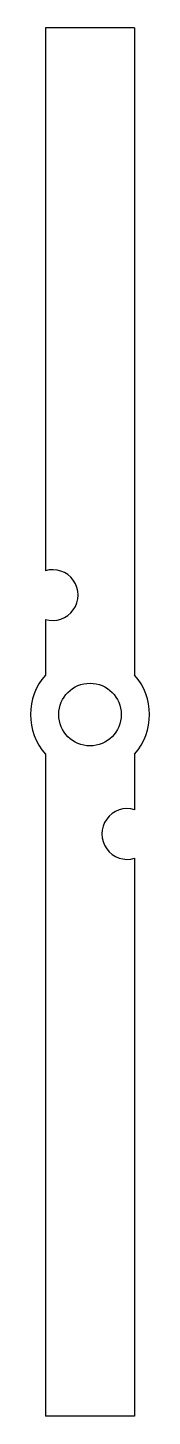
# Model space of a CAD drawing. Header units: millimetres. Extents: x 0 to 8, y 0 to 93.
import ezdxf

# ---------------------------------------------------------------- set-up
doc = ezdxf.new("R2010")
doc.units = ezdxf.units.MM

msp = doc.modelspace()

# ---------------------------------------------------------------- linework, layer by layer
for p, q in [((7, 93, 2), (1, 93, 2)), ((1, 93, 2), (1, 56.625, 2)), ((7, 93, 2), (7, 49.646, 2)), ((1, 53.375, 2), (1, 49.646, 2)), ((1, 44.354, 2), (1, 0, 2)), ((7, 44.354, 2), (7, 40.625, 2)), ((7, 37.375, 2), (7, 0, 2)), ((7, 0, 2), (1, 0, 2))]:
    msp.add_line(p, q)
msp.add_circle((4, 47, 2), 2.1)
for centre, radius, start, end in [((1.5, 55, 2), 1.7, -107.10464, 107.10464), ((4, 47, 2), 4, 138.59038, 221.40962), ((4, 47, 2), 4, -41.40962, 41.40962), ((6.5, 39, 2), 1.7, 72.89536, 287.10464)]:
    msp.add_arc(centre, radius, start, end)

doc.saveas('drawing.dxf')
